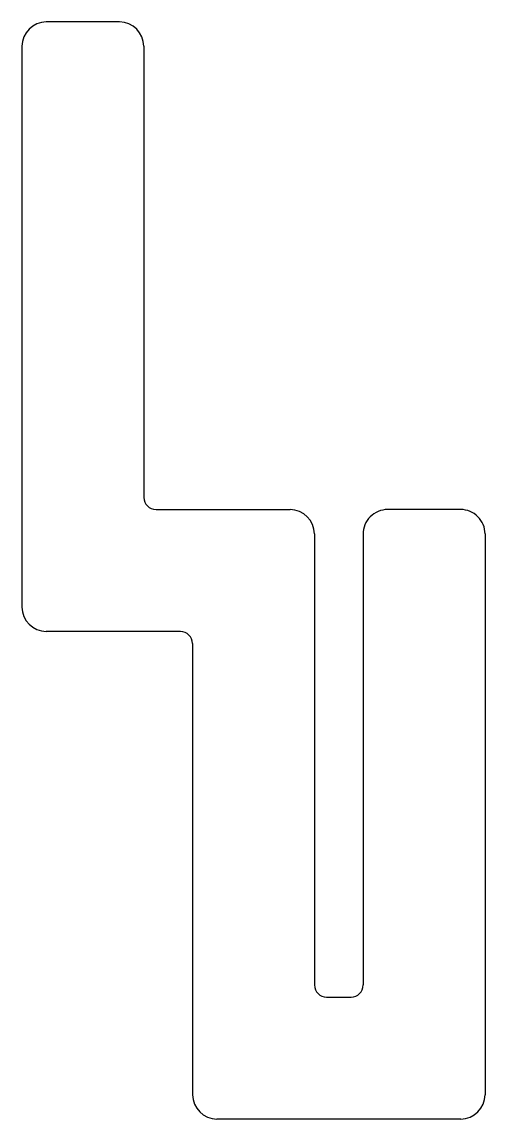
# Model space of a CAD drawing. Extents: x -264.9 to -245.9, y -24 to 21.
import ezdxf

# ---------------------------------------------------------------- set-up
doc = ezdxf.new("R2010")
doc.units = 0
doc.header["$MEASUREMENT"] = 0
doc.layers.add('VISIBLE', color=7, linetype='CONTINUOUS')

msp = doc.modelspace()

# ---------------------------------------------------------------- linework, layer by layer
at = {"layer": 'VISIBLE'}
for p, q in [((-260.867, 21.045), (-263.867, 21.045)), ((-264.867, 20.045), (-264.867, -2.955)), ((-259.867, 20.045), (-259.867, 1.545)), ((-259.367, 1.045), (-253.867, 1.045)), ((-246.868, 1.045), (-249.868, 1.045)), ((-252.867, 0.045), (-252.867, -18.455)), ((-250.867, 0.032), (-250.867, -18.455)), ((-245.867, 0.045), (-245.867, -22.955)), ((-258.367, -3.955), (-263.867, -3.955)), ((-257.867, -4.455), (-257.867, -22.955)), ((-252.367, -18.955), (-251.367, -18.955)), ((-246.867, -23.955), (-256.867, -23.955))]:
    msp.add_line(p, q, dxfattribs=at)
for centre, radius, start, end in [((-263.867, 20.045), 1, 90, 180), ((-260.867, 20.045), 1, 0, 90), ((-259.367, 1.545), 0.5, 180, 270), ((-253.867, 0.045), 1, 0, 90), ((-249.867, 0.045), 1, 90.0142, 180.714), ((-246.867, 0.045), 1, 360, 90.0187), ((-263.867, -2.955), 1, 180, 270), ((-258.367, -4.455), 0.5, 0, 90), ((-252.367, -18.455), 0.5, 180, 270), ((-251.367, -18.455), 0.5, 270, 0), ((-256.867, -22.955), 1, 180, 270), ((-246.867, -22.955), 1, 270, 0)]:
    msp.add_arc(centre, radius, start, end, dxfattribs=at)

doc.saveas('drawing.dxf')
